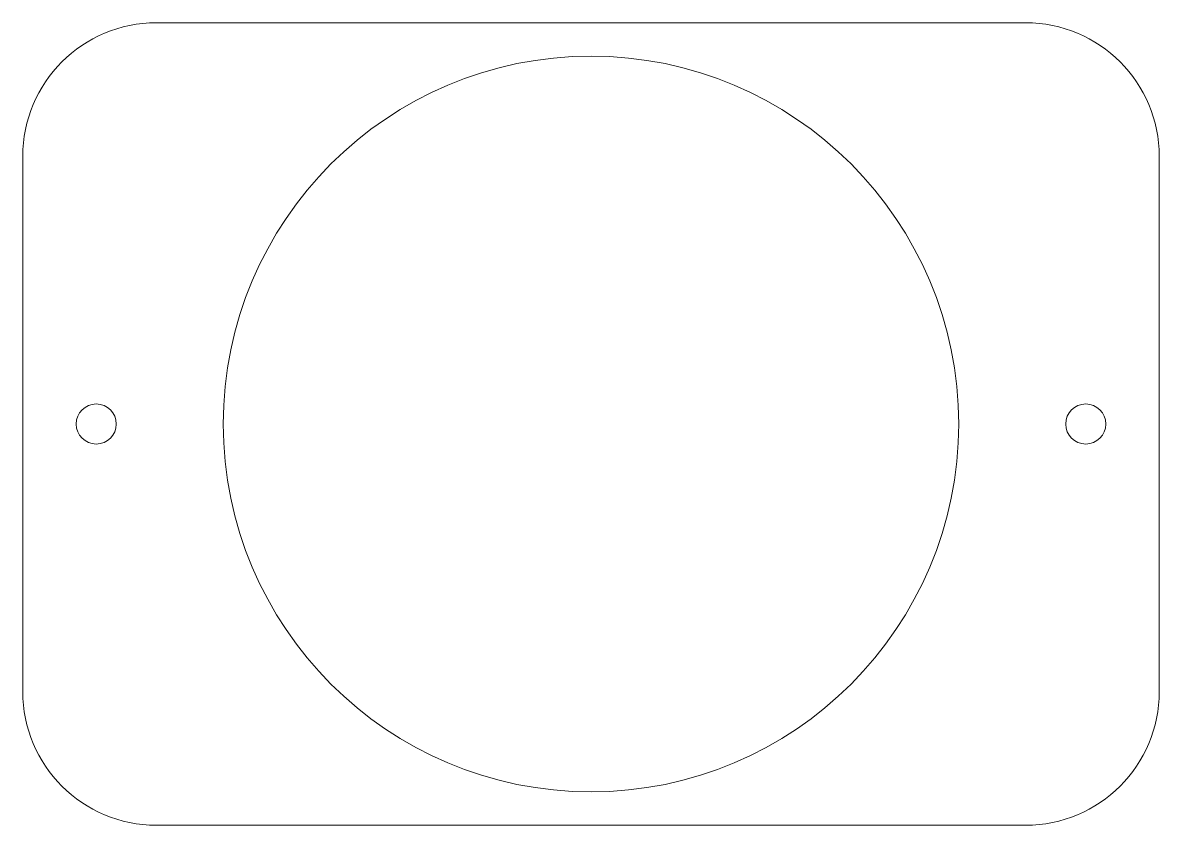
# Model space of a CAD drawing. Header units: millimetres. Extents: x -77.7 to 7.3, y -23.8 to 36.2.
import ezdxf

# ---------------------------------------------------------------- set-up
doc = ezdxf.new("R2010")
doc.units = ezdxf.units.MM

msp = doc.modelspace()

# ---------------------------------------------------------------- linework, layer by layer
at = {"color": 7, "linetype": 'Continuous', "lineweight": 15}
for p, q in [((-2.657, 36.158), (-67.657, 36.158)), ((-77.657, 26.158), (-77.657, -13.842)), ((7.343, -13.842), (7.343, 26.158)), ((-67.657, -23.842), (-2.657, -23.842))]:
    msp.add_line(p, q, dxfattribs=at)
for centre, radius in [((-35.157, 6.158), 27.5), ((-72.157, 6.158), 1.5), ((1.843, 6.158), 1.5)]:
    msp.add_circle(centre, radius, dxfattribs=at)
for centre, start, end in [((-67.657, 26.158), 90, 180), ((-2.657, 26.158), 0, 90), ((-67.657, -13.842), 180, 270), ((-2.657, -13.842), 270, 0)]:
    msp.add_arc(centre, 10, start, end, dxfattribs=at)

doc.saveas('drawing.dxf')
